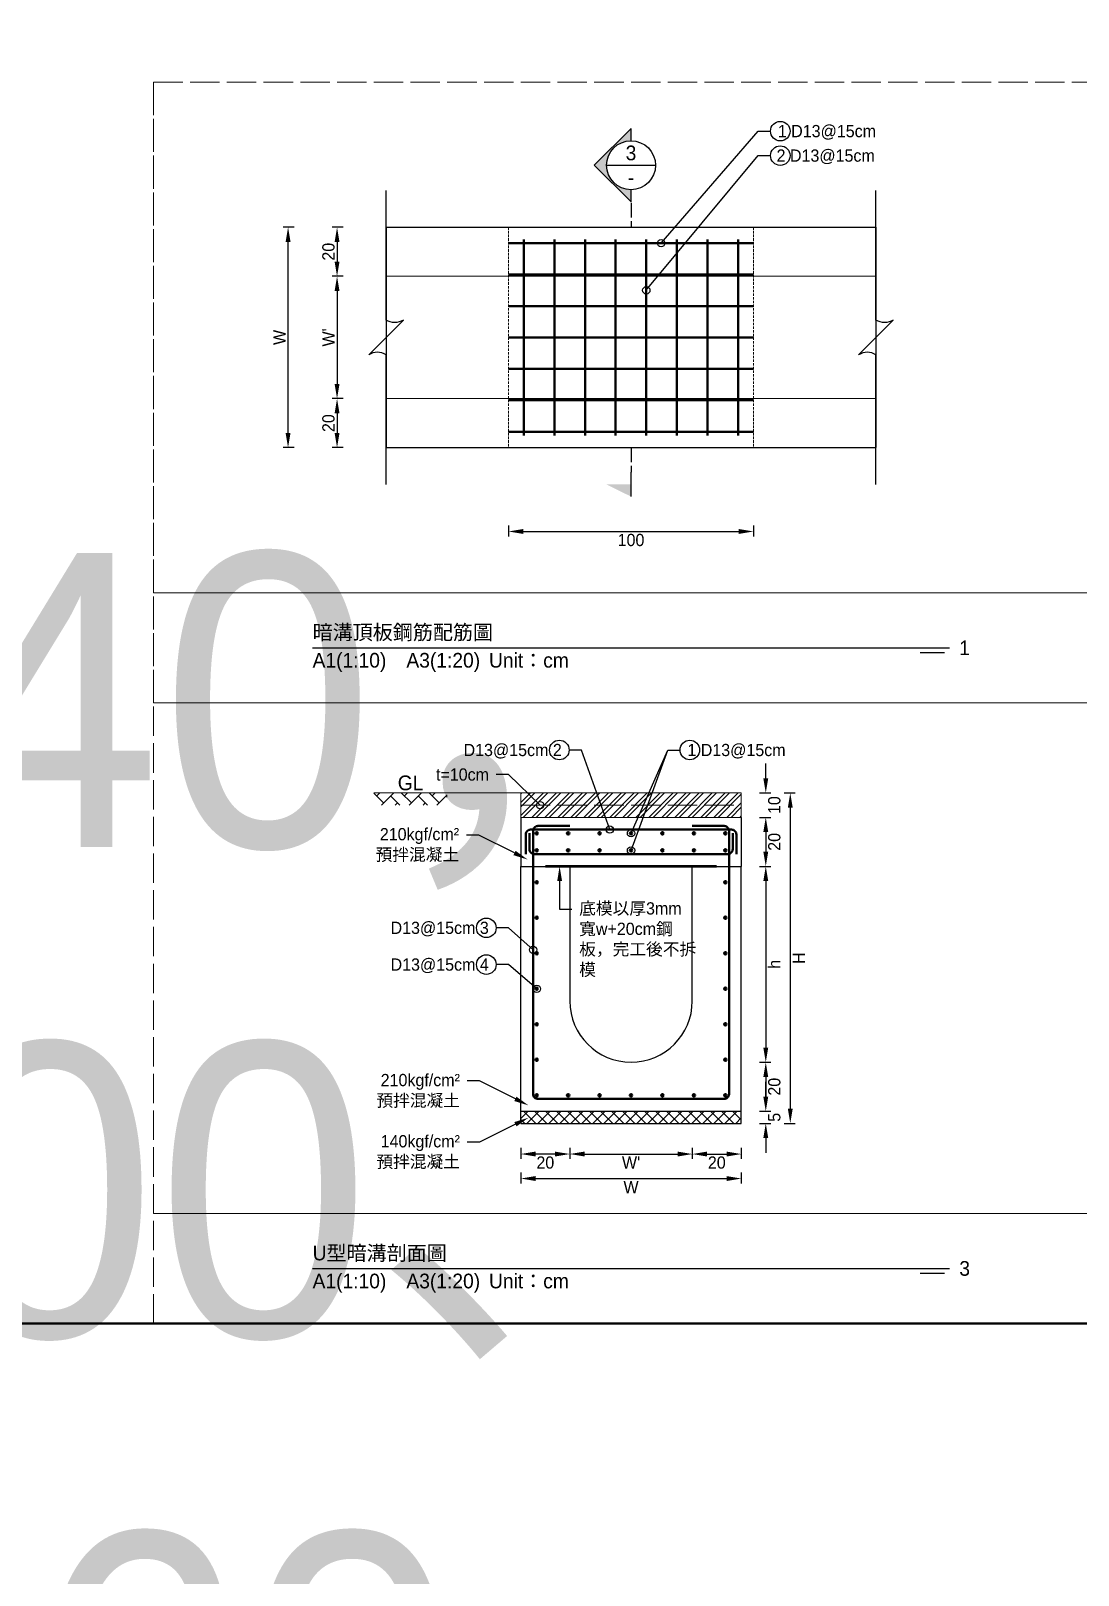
# Model space of a CAD drawing. Extents: x -3420 to 2030, y -3892 to 566.
# Drawn here: x -1710 to -1282, y -2631 to -2000 of the extents above; entities that cross this region are included whole.
import ezdxf
from ezdxf import colors
from ezdxf.entities.mleader import LeaderData, LeaderLine
from ezdxf.math import Vec2, Vec3

# ---------------------------------------------------------------- set-up
doc = ezdxf.new("R2010")
doc.units = 0
doc.header["$MEASUREMENT"] = 0
for name, pattern in [('ACAD_ISO02W100', [15, 12, -3]), ('DASHEDX2', [1.5, 1, -0.5]), ('HIDDEN', [0.375, 0.25, -0.125])]:
    doc.linetypes.add(name, pattern=pattern)
for name, color, linetype, lineweight in [('一、3.基本-變更', 1, 'Continuous', 50), ('二、1.繪圖-既有設施', 8, 'Continuous', 20), ('二、2.繪圖-施作項目', 181, 'Continuous', 30), ('二、4.繪圖-設計鋪面', 40, 'Continuous', 20), ('二、5.繪圖-鋼筋', 60, 'Continuous', 50), ('二、6.繪圖-其他施作項目', 35, 'Continuous', 30)]:
    doc.layers.add(name, color=color, linetype=linetype, lineweight=lineweight)
doc.layers.add('一、4.基本-隱藏', color=9, linetype='ACAD_ISO02W100', lineweight=20, plot=False)
doc.layers.add('三、3.文字-註解文字', color=2, linetype='Continuous')
doc.styles.add('次圖名(詳圖)', font='MS PGothic.ttf', dxfattribs={"height": 6})
doc.styles.add('註解文字(詳圖)', font='MS PGothic.ttf', dxfattribs={"height": 5})
doc.dimstyles.new('註解文字(詳圖)', dxfattribs={"dimtxt": 5, "dimasz": 6, "dimexe": 2, "dimexo": 5, "dimgap": 1, "dimtad": 2, "dimzin": 0, "dimdsep": 46, "dimtxsty": '註解文字(詳圖)', "dimcen": 0.1, "dimclrd": 144, "dimclre": 144, "dimclrt": 256, "dimadec": 0, "dimazin": 0, "dimtfac": 1, "dimtofl": 0, "dimtmove": 0, "dimatfit": 3, "dimfxlon": 1, "dimtolj": 1, "dimtzin": 0, "dimlwd": -1, "dimlwe": -1, "dimarcsym": 1})

# ---------------------------------------------------------------- blocks, each defined once
blk = doc.blocks.new('*D169')
at = {"layer": 'Defpoints', "color": 0, "transparency": 16777216}
for p in [(-1565.015, -2080.25), (-1585.015, -2100.25), (-1565.015, -2100.25)]:
    blk.add_point(p, dxfattribs=at)
at = {"layer": '三、3.文字-註解文字', "color": 144, "transparency": 16777216}
for p, q in [((-1582.515, -2080.25), (-1587.015, -2080.25)), ((-1585.015, -2086.25), (-1585.015, -2094.25)), ((-1582.515, -2100.25), (-1587.015, -2100.25))]:
    blk.add_line(p, q, dxfattribs=at)
for points in [[(-1586.015, -2086.25), (-1584.015, -2086.25), (-1585.015, -2080.25)], [(-1586.015, -2094.25), (-1584.015, -2094.25), (-1585.015, -2100.25)]]:
    blk.add_solid(points, dxfattribs=at)
at = {"layer": '三、3.文字-註解文字', "transparency": 16777216, "insert": (-1588.515, -2090.25), "char_height": 5, "attachment_point": 5, "rotation": 90, "style": '註解文字(詳圖)'}
blk.add_mtext('\\A1;20', dxfattribs=at)
blk = doc.blocks.new('*D170')
at = {"layer": 'Defpoints', "color": 0, "transparency": 16777216}
for p in [(-1565.015, -2100.25), (-1585.015, -2150.25), (-1565.015, -2150.25)]:
    blk.add_point(p, dxfattribs=at)
at = {"layer": '三、3.文字-註解文字', "color": 144, "transparency": 16777216}
for p, q in [((-1582.515, -2100.25), (-1587.015, -2100.25)), ((-1585.015, -2106.25), (-1585.015, -2144.25)), ((-1582.515, -2150.25), (-1587.015, -2150.25))]:
    blk.add_line(p, q, dxfattribs=at)
for points in [[(-1586.015, -2106.25), (-1584.015, -2106.25), (-1585.015, -2100.25)], [(-1586.015, -2144.25), (-1584.015, -2144.25), (-1585.015, -2150.25)]]:
    blk.add_solid(points, dxfattribs=at)
at = {"layer": '三、3.文字-註解文字', "transparency": 16777216, "insert": (-1588.515, -2125.25), "char_height": 5, "attachment_point": 5, "rotation": 90, "style": '註解文字(詳圖)'}
blk.add_mtext("\\A1;{\\fMS PGothic|b0|i0|c128|p34;W}'", dxfattribs=at)
blk = doc.blocks.new('*D171')
at = {"layer": 'Defpoints', "color": 0, "transparency": 16777216}
for p in [(-1565.015, -2150.25), (-1585.015, -2170.25), (-1565.015, -2170.25)]:
    blk.add_point(p, dxfattribs=at)
at = {"layer": '三、3.文字-註解文字', "color": 144, "transparency": 16777216}
for p, q in [((-1582.515, -2150.25), (-1587.015, -2150.25)), ((-1585.015, -2156.25), (-1585.015, -2164.25)), ((-1582.515, -2170.25), (-1587.015, -2170.25))]:
    blk.add_line(p, q, dxfattribs=at)
for points in [[(-1586.015, -2156.25), (-1584.015, -2156.25), (-1585.015, -2150.25)], [(-1586.015, -2164.25), (-1584.015, -2164.25), (-1585.015, -2170.25)]]:
    blk.add_solid(points, dxfattribs=at)
at = {"layer": '三、3.文字-註解文字', "transparency": 16777216, "insert": (-1588.515, -2160.25), "char_height": 5, "attachment_point": 5, "rotation": 90, "style": '註解文字(詳圖)'}
blk.add_mtext('\\A1;20', dxfattribs=at)
blk = doc.blocks.new('_Small')
at = {"color": 0, "linetype": 'ByBlock', "lineweight": -2}
blk.add_circle((0, 0), 0.25, dxfattribs=at)
blk = doc.blocks.new('*D178')
at = {"layer": 'Defpoints', "color": 0, "transparency": 16777216}
for p in [(-1515.015, -2170.25), (-1415.015, -2170.25), (-1415.015, -2204.5)]:
    blk.add_point(p, dxfattribs=at)
at = {"layer": '三、3.文字-註解文字', "color": 144, "transparency": 16777216}
for p, q in [((-1515.015, -2202), (-1515.015, -2206.5)), ((-1509.015, -2204.5), (-1421.015, -2204.5)), ((-1415.015, -2202), (-1415.015, -2206.5))]:
    blk.add_line(p, q, dxfattribs=at)
for points in [[(-1509.015, -2203.5), (-1509.015, -2205.5), (-1515.015, -2204.5)], [(-1421.015, -2203.5), (-1421.015, -2205.5), (-1415.015, -2204.5)]]:
    blk.add_solid(points, dxfattribs=at)
at = {"layer": '三、3.文字-註解文字', "transparency": 16777216, "insert": (-1465.015, -2208), "char_height": 5, "attachment_point": 5, "style": '註解文字(詳圖)'}
blk.add_mtext('\\A1;100', dxfattribs=at)
blk = doc.blocks.new('*D179')
at = {"layer": 'Defpoints', "color": 0, "transparency": 16777216}
for p in [(-1605.015, -2080.25), (-1565.015, -2080.25), (-1565.015, -2170.25)]:
    blk.add_point(p, dxfattribs=at)
at = {"layer": '三、3.文字-註解文字', "color": 144, "transparency": 16777216}
for p, q in [((-1602.515, -2080.25), (-1607.015, -2080.25)), ((-1605.015, -2164.25), (-1605.015, -2086.25)), ((-1602.515, -2170.25), (-1607.015, -2170.25))]:
    blk.add_line(p, q, dxfattribs=at)
for points in [[(-1606.015, -2086.25), (-1604.015, -2086.25), (-1605.015, -2080.25)], [(-1606.015, -2164.25), (-1604.015, -2164.25), (-1605.015, -2170.25)]]:
    blk.add_solid(points, dxfattribs=at)
at = {"layer": '三、3.文字-註解文字', "transparency": 16777216, "insert": (-1608.515, -2125.25), "char_height": 5, "attachment_point": 5, "rotation": 90, "style": '註解文字(詳圖)'}
blk.add_mtext('\\A1;W', dxfattribs=at)
blk = doc.blocks.new('*D180')
at = {"layer": 'Defpoints', "color": 0, "transparency": 16777216}
for p in [(-1420, -2311.25), (-1420, -2321.25), (-1410, -2321.25)]:
    blk.add_point(p, dxfattribs=at)
at = {"layer": '三、3.文字-註解文字', "color": 144, "transparency": 16777216}
for p, q in [((-1410, -2305.25), (-1410, -2299.25)), ((-1412.5, -2311.25), (-1408, -2311.25)), ((-1412.5, -2321.25), (-1408, -2321.25)), ((-1410, -2327.25), (-1410, -2333.25))]:
    blk.add_line(p, q, dxfattribs=at)
for points in [[(-1411, -2305.25), (-1409, -2305.25), (-1410, -2311.25)], [(-1411, -2327.25), (-1409, -2327.25), (-1410, -2321.25)]]:
    blk.add_solid(points, dxfattribs=at)
at = {"layer": '三、3.文字-註解文字', "transparency": 16777216, "insert": (-1406.5, -2316.25), "char_height": 5, "attachment_point": 5, "rotation": 90, "style": '註解文字(詳圖)'}
blk.add_mtext('\\A1;10', dxfattribs=at)
blk = doc.blocks.new('*D181')
at = {"layer": 'Defpoints', "color": 0, "transparency": 16777216}
for p in [(-1420, -2321.25), (-1420, -2341.25), (-1410, -2341.25)]:
    blk.add_point(p, dxfattribs=at)
at = {"layer": '三、3.文字-註解文字', "color": 144, "transparency": 16777216}
for p, q in [((-1412.5, -2321.25), (-1408, -2321.25)), ((-1410, -2327.25), (-1410, -2335.25)), ((-1412.5, -2341.25), (-1408, -2341.25))]:
    blk.add_line(p, q, dxfattribs=at)
for points in [[(-1411, -2327.25), (-1409, -2327.25), (-1410, -2321.25)], [(-1411, -2335.25), (-1409, -2335.25), (-1410, -2341.25)]]:
    blk.add_solid(points, dxfattribs=at)
at = {"layer": '三、3.文字-註解文字', "transparency": 16777216, "insert": (-1406.5, -2331.25), "char_height": 5, "attachment_point": 5, "rotation": 90, "style": '註解文字(詳圖)'}
blk.add_mtext('\\A1;20', dxfattribs=at)
blk = doc.blocks.new('*D182')
at = {"layer": 'Defpoints', "color": 0, "transparency": 16777216}
for p in [(-1420, -2341.25), (-1465, -2421.25), (-1410, -2421.25)]:
    blk.add_point(p, dxfattribs=at)
at = {"layer": '三、3.文字-註解文字', "color": 144, "transparency": 16777216}
for p, q in [((-1412.5, -2341.25), (-1408, -2341.25)), ((-1410, -2347.25), (-1410, -2415.25)), ((-1412.5, -2421.25), (-1408, -2421.25))]:
    blk.add_line(p, q, dxfattribs=at)
for points in [[(-1411, -2347.25), (-1409, -2347.25), (-1410, -2341.25)], [(-1411, -2415.25), (-1409, -2415.25), (-1410, -2421.25)]]:
    blk.add_solid(points, dxfattribs=at)
at = {"layer": '三、3.文字-註解文字', "transparency": 16777216, "insert": (-1406.5, -2381.25), "char_height": 5, "attachment_point": 5, "rotation": 90, "style": '註解文字(詳圖)'}
blk.add_mtext('\\A1;h', dxfattribs=at)
blk = doc.blocks.new('*D183')
at = {"layer": 'Defpoints', "color": 0, "transparency": 16777216}
for p in [(-1465, -2421.25), (-1420, -2441.25), (-1410, -2441.25)]:
    blk.add_point(p, dxfattribs=at)
at = {"layer": '三、3.文字-註解文字', "color": 144, "transparency": 16777216}
for p, q in [((-1412.5, -2421.25), (-1408, -2421.25)), ((-1410, -2427.25), (-1410, -2435.25)), ((-1412.5, -2441.25), (-1408, -2441.25))]:
    blk.add_line(p, q, dxfattribs=at)
for points in [[(-1411, -2427.25), (-1409, -2427.25), (-1410, -2421.25)], [(-1411, -2435.25), (-1409, -2435.25), (-1410, -2441.25)]]:
    blk.add_solid(points, dxfattribs=at)
at = {"layer": '三、3.文字-註解文字', "transparency": 16777216, "insert": (-1406.5, -2431.25), "char_height": 5, "attachment_point": 5, "rotation": 90, "style": '註解文字(詳圖)'}
blk.add_mtext('\\A1;20', dxfattribs=at)
blk = doc.blocks.new('*D184')
at = {"layer": 'Defpoints', "color": 0, "transparency": 16777216}
for p in [(-1420, -2441.25), (-1420, -2446.25), (-1410, -2446.25)]:
    blk.add_point(p, dxfattribs=at)
at = {"layer": '三、3.文字-註解文字', "color": 144, "transparency": 16777216}
for p, q in [((-1410, -2435.25), (-1410, -2429.25)), ((-1412.5, -2441.25), (-1408, -2441.25)), ((-1412.5, -2446.25), (-1408, -2446.25)), ((-1410, -2452.25), (-1410, -2458.25))]:
    blk.add_line(p, q, dxfattribs=at)
for points in [[(-1411, -2435.25), (-1409, -2435.25), (-1410, -2441.25)], [(-1411, -2452.25), (-1409, -2452.25), (-1410, -2446.25)]]:
    blk.add_solid(points, dxfattribs=at)
at = {"layer": '三、3.文字-註解文字', "transparency": 16777216, "insert": (-1406.5, -2443.75), "char_height": 5, "attachment_point": 5, "rotation": 90, "style": '註解文字(詳圖)'}
blk.add_mtext('\\A1;5', dxfattribs=at)
blk = doc.blocks.new('*D185')
at = {"layer": 'Defpoints', "color": 0, "transparency": 16777216}
for p in [(-1420, -2311.25), (-1420, -2446.25), (-1400, -2446.25)]:
    blk.add_point(p, dxfattribs=at)
at = {"layer": '三、3.文字-註解文字', "color": 144, "transparency": 16777216}
for p, q in [((-1402.5, -2311.25), (-1398, -2311.25)), ((-1400, -2317.25), (-1400, -2440.25)), ((-1402.5, -2446.25), (-1398, -2446.25))]:
    blk.add_line(p, q, dxfattribs=at)
for points in [[(-1401, -2317.25), (-1399, -2317.25), (-1400, -2311.25)], [(-1401, -2440.25), (-1399, -2440.25), (-1400, -2446.25)]]:
    blk.add_solid(points, dxfattribs=at)
at = {"layer": '三、3.文字-註解文字', "transparency": 16777216, "insert": (-1396.5, -2378.75), "char_height": 5, "attachment_point": 5, "rotation": 90, "style": '註解文字(詳圖)'}
blk.add_mtext('\\A1;H', dxfattribs=at)
blk = doc.blocks.new('*D186')
at = {"layer": 'Defpoints', "color": 0, "transparency": 16777216}
for p in [(-1510, -2341.25), (-1490, -2341.25), (-1510, -2458.75)]:
    blk.add_point(p, dxfattribs=at)
at = {"layer": '三、3.文字-註解文字', "color": 144, "transparency": 16777216}
for p, q in [((-1510, -2456.25), (-1510, -2460.75)), ((-1496, -2458.75), (-1504, -2458.75)), ((-1490, -2456.25), (-1490, -2460.75))]:
    blk.add_line(p, q, dxfattribs=at)
for points in [[(-1504, -2457.75), (-1504, -2459.75), (-1510, -2458.75)], [(-1496, -2457.75), (-1496, -2459.75), (-1490, -2458.75)]]:
    blk.add_solid(points, dxfattribs=at)
at = {"layer": '三、3.文字-註解文字', "transparency": 16777216, "insert": (-1500, -2462.25), "char_height": 5, "attachment_point": 5, "style": '註解文字(詳圖)'}
blk.add_mtext('\\A1;20', dxfattribs=at)
blk = doc.blocks.new('*D187')
at = {"layer": 'Defpoints', "color": 0, "transparency": 16777216}
for p in [(-1490, -2341.25), (-1440, -2341.25), (-1440, -2458.75)]:
    blk.add_point(p, dxfattribs=at)
at = {"layer": '三、3.文字-註解文字', "color": 144, "transparency": 16777216}
for p, q in [((-1490, -2456.25), (-1490, -2460.75)), ((-1484, -2458.75), (-1446, -2458.75)), ((-1440, -2456.25), (-1440, -2460.75))]:
    blk.add_line(p, q, dxfattribs=at)
for points in [[(-1484, -2457.75), (-1484, -2459.75), (-1490, -2458.75)], [(-1446, -2457.75), (-1446, -2459.75), (-1440, -2458.75)]]:
    blk.add_solid(points, dxfattribs=at)
at = {"layer": '三、3.文字-註解文字', "transparency": 16777216, "insert": (-1465, -2462.25), "char_height": 5, "attachment_point": 5, "style": '註解文字(詳圖)'}
blk.add_mtext("\\A1;W'", dxfattribs=at)
blk = doc.blocks.new('*D188')
at = {"layer": 'Defpoints', "color": 0, "transparency": 16777216}
for p in [(-1440, -2341.25), (-1420, -2341.25), (-1420, -2458.75)]:
    blk.add_point(p, dxfattribs=at)
at = {"layer": '三、3.文字-註解文字', "color": 144, "transparency": 16777216}
for p, q in [((-1440, -2456.25), (-1440, -2460.75)), ((-1434, -2458.75), (-1426, -2458.75)), ((-1420, -2456.25), (-1420, -2460.75))]:
    blk.add_line(p, q, dxfattribs=at)
for points in [[(-1434, -2457.75), (-1434, -2459.75), (-1440, -2458.75)], [(-1426, -2457.75), (-1426, -2459.75), (-1420, -2458.75)]]:
    blk.add_solid(points, dxfattribs=at)
at = {"layer": '三、3.文字-註解文字', "transparency": 16777216, "insert": (-1430, -2462.25), "char_height": 5, "attachment_point": 5, "style": '註解文字(詳圖)'}
blk.add_mtext('\\A1;20', dxfattribs=at)
blk = doc.blocks.new('*D189')
at = {"layer": 'Defpoints', "color": 0, "transparency": 16777216}
for p in [(-1510, -2446.25), (-1420, -2446.25), (-1420, -2468.75)]:
    blk.add_point(p, dxfattribs=at)
at = {"layer": '三、3.文字-註解文字', "color": 144, "transparency": 16777216}
for p, q in [((-1510, -2466.25), (-1510, -2470.75)), ((-1504, -2468.75), (-1426, -2468.75)), ((-1420, -2466.25), (-1420, -2470.75))]:
    blk.add_line(p, q, dxfattribs=at)
for points in [[(-1504, -2467.75), (-1504, -2469.75), (-1510, -2468.75)], [(-1426, -2467.75), (-1426, -2469.75), (-1420, -2468.75)]]:
    blk.add_solid(points, dxfattribs=at)
at = {"layer": '三、3.文字-註解文字', "transparency": 16777216, "insert": (-1465, -2472.25), "char_height": 5, "attachment_point": 5, "style": '註解文字(詳圖)'}
blk.add_mtext('\\A1;W', dxfattribs=at)

msp = doc.modelspace()

# ---------------------------------------------------------------- hatches: boundary and pattern name
at = {"layer": '三、3.文字-註解文字'}
h = msp.add_hatch(color=256, dxfattribs=at)
h.dxf.hatch_style = 1
h.paths.add_polyline_path([(-1465.015, -2039.943), (-1480.015, -2054.943), (-1465.015, -2069.943), (-1465.015, -2064.943, -0.4142136), (-1475.015, -2054.943, -0.4142136), (-1465.015, -2044.943)])
h = msp.add_hatch(color=256, dxfattribs=at)
h.dxf.hatch_style = 1
h.paths.add_polyline_path([(-1475.015, -2185.25), (-1465.015, -2190.25), (-1465.015, -2185.25)])
at = {"layer": '二、2.繪圖-施作項目'}
h = msp.add_hatch(dxfattribs=at)
h.set_pattern_fill('ANSI37', color=256)
h.set_pattern_definition([(45, (-371.9625, -2087.4498), (-2.245064, 2.245064), []), (135, (-371.9625, -2087.4498), (-2.245064, -2.245064), [])])
h.paths.add_polyline_path([(-1510, -2441.25), (-1510, -2446.25), (-1420, -2446.25), (-1420, -2441.25)])
at = {"layer": '二、4.繪圖-設計鋪面'}
h = msp.add_hatch(dxfattribs=at)
h.set_pattern_fill('AR-HBONE', color=256)
h.set_pattern_definition([(45, (-890, -2041), (0, 5.656854), [12, -4]), (135, (-887.1716, -2038.1716), (4e-16, 5.656854), [12, -4])])
h.paths.add_polyline_path([(-1540, -2311.25), (-1570, -2311.25), (-1570, -2316.25), (-1540, -2316.25)])
h = msp.add_hatch(dxfattribs=at)
h.set_pattern_fill('ANSI32', color=256, scale=10)
h.set_pattern_definition([(45, (-3639.2814, -2068.5645), (-2.6516504, 2.6516504), []), (45, (-3637.5136, -2068.5645), (-2.6516504, 2.6516504), [])])
h.paths.add_polyline_path([(-1420, -2311.25), (-1510, -2311.25), (-1510, -2316.25), (-1420, -2316.25)])
h.paths.add_polyline_path([(-1420, -2316.25), (-1510, -2316.25), (-1510, -2321.25), (-1420, -2321.25)])
at = {"layer": '二、5.繪圖-鋼筋'}
h = msp.add_hatch(color=256, dxfattribs=at)
h.dxf.hatch_style = 1
h.paths.add_polyline_path([(-1503, -2327.75, 1), (-1504, -2327.75, 1)])
h = msp.add_hatch(color=256, dxfattribs=at)
h.dxf.hatch_style = 1
h.paths.add_polyline_path([(-1490.17, -2327.75, 1), (-1491.17, -2327.75, 1)])
h = msp.add_hatch(color=256, dxfattribs=at)
h.dxf.hatch_style = 1
h.paths.add_polyline_path([(-1477.34, -2327.75, 1), (-1478.34, -2327.75, 1)])
h = msp.add_hatch(color=256, dxfattribs=at)
h.dxf.hatch_style = 1
h.paths.add_polyline_path([(-1464.5, -2327.75, 1), (-1465.5, -2327.75, 1)])
h = msp.add_hatch(color=256, dxfattribs=at)
h.dxf.hatch_style = 1
h.paths.add_polyline_path([(-1451.68, -2327.75, 1), (-1452.68, -2327.75, 1)])
h = msp.add_hatch(color=256, dxfattribs=at)
h.dxf.hatch_style = 1
h.paths.add_polyline_path([(-1438.85, -2327.75, 1), (-1439.85, -2327.75, 1)])
h = msp.add_hatch(color=256, dxfattribs=at)
h.dxf.hatch_style = 1
h.paths.add_polyline_path([(-1426, -2327.75, 1), (-1427, -2327.75, 1)])
h = msp.add_hatch(color=256, dxfattribs=at)
h.dxf.hatch_style = 1
h.paths.add_polyline_path([(-1503, -2334.75, 1), (-1504, -2334.75, 1)])
h = msp.add_hatch(color=256, dxfattribs=at)
h.dxf.hatch_style = 1
h.paths.add_polyline_path([(-1490.17, -2334.75, 1), (-1491.17, -2334.75, 1)])
h = msp.add_hatch(color=256, dxfattribs=at)
h.dxf.hatch_style = 1
h.paths.add_polyline_path([(-1477.34, -2334.75, 1), (-1478.34, -2334.75, 1)])
h = msp.add_hatch(color=256, dxfattribs=at)
h.dxf.hatch_style = 1
h.paths.add_polyline_path([(-1464.5, -2334.75, 1), (-1465.5, -2334.75, 1)])
h = msp.add_hatch(color=256, dxfattribs=at)
h.dxf.hatch_style = 1
h.paths.add_polyline_path([(-1451.68, -2334.75, 1), (-1452.68, -2334.75, 1)])
h = msp.add_hatch(color=256, dxfattribs=at)
h.dxf.hatch_style = 1
h.paths.add_polyline_path([(-1438.85, -2334.75, 1), (-1439.85, -2334.75, 1)])
h = msp.add_hatch(color=256, dxfattribs=at)
h.dxf.hatch_style = 1
h.paths.add_polyline_path([(-1426, -2334.75, 1), (-1427, -2334.75, 1)])
h = msp.add_hatch(color=256, dxfattribs=at)
h.dxf.hatch_style = 1
h.paths.add_polyline_path([(-1503, -2347.75, 1), (-1504, -2347.75, 1)])
h = msp.add_hatch(color=256, dxfattribs=at)
h.dxf.hatch_style = 1
h.paths.add_polyline_path([(-1426, -2347.75, 1), (-1427, -2347.75, 1)])
h = msp.add_hatch(color=256, dxfattribs=at)
h.dxf.hatch_style = 1
h.paths.add_polyline_path([(-1503, -2362.25, 1), (-1504, -2362.25, 1)])
h = msp.add_hatch(color=256, dxfattribs=at)
h.dxf.hatch_style = 1
h.paths.add_polyline_path([(-1426, -2362.25, 1), (-1427, -2362.25, 1)])
h = msp.add_hatch(color=256, dxfattribs=at)
h.dxf.hatch_style = 1
h.paths.add_polyline_path([(-1503, -2376.75, 1), (-1504, -2376.75, 1)])
h = msp.add_hatch(color=256, dxfattribs=at)
h.dxf.hatch_style = 1
h.paths.add_polyline_path([(-1426, -2376.75, 1), (-1427, -2376.75, 1)])
h = msp.add_hatch(color=256, dxfattribs=at)
h.dxf.hatch_style = 1
h.paths.add_polyline_path([(-1503, -2391.25, 1), (-1504, -2391.25, 1)])
h = msp.add_hatch(color=256, dxfattribs=at)
h.dxf.hatch_style = 1
h.paths.add_polyline_path([(-1426, -2391.25, 1), (-1427, -2391.25, 1)])
h = msp.add_hatch(color=256, dxfattribs=at)
h.dxf.hatch_style = 1
h.paths.add_polyline_path([(-1503, -2405.75, 1), (-1504, -2405.75, 1)])
h = msp.add_hatch(color=256, dxfattribs=at)
h.dxf.hatch_style = 1
h.paths.add_polyline_path([(-1426, -2405.75, 1), (-1427, -2405.75, 1)])
h = msp.add_hatch(color=256, dxfattribs=at)
h.dxf.hatch_style = 1
h.paths.add_polyline_path([(-1503, -2420.25, 1), (-1504, -2420.25, 1)])
h = msp.add_hatch(color=256, dxfattribs=at)
h.dxf.hatch_style = 1
h.paths.add_polyline_path([(-1426, -2420.25, 1), (-1427, -2420.25, 1)])
h = msp.add_hatch(color=256, dxfattribs=at)
h.dxf.hatch_style = 1
h.paths.add_polyline_path([(-1503, -2434.75, 1), (-1504, -2434.75, 1)])
h = msp.add_hatch(color=256, dxfattribs=at)
h.dxf.hatch_style = 1
h.paths.add_polyline_path([(-1490.17, -2434.75, 1), (-1491.17, -2434.75, 1)])
h = msp.add_hatch(color=256, dxfattribs=at)
h.dxf.hatch_style = 1
h.paths.add_polyline_path([(-1477.34, -2434.75, 1), (-1478.34, -2434.75, 1)])
h = msp.add_hatch(color=256, dxfattribs=at)
h.dxf.hatch_style = 1
h.paths.add_polyline_path([(-1464.5, -2434.75, 1), (-1465.5, -2434.75, 1)])
h = msp.add_hatch(color=256, dxfattribs=at)
h.dxf.hatch_style = 1
h.paths.add_polyline_path([(-1451.68, -2434.75, 1), (-1452.68, -2434.75, 1)])
h = msp.add_hatch(color=256, dxfattribs=at)
h.dxf.hatch_style = 1
h.paths.add_polyline_path([(-1438.85, -2434.75, 1), (-1439.85, -2434.75, 1)])
h = msp.add_hatch(color=256, dxfattribs=at)
h.dxf.hatch_style = 1
h.paths.add_polyline_path([(-1426, -2434.75, 1), (-1427, -2434.75, 1)])

# ---------------------------------------------------------------- linework, layer by layer
at = {"layer": '一、3.基本-變更'}
msp.add_lwpolyline([(-3420, -1414), (0, -1414), (0, -2528), (-3420, -2528)], close=True, dxfattribs=at)
at = {"layer": '一、4.基本-隱藏'}
for points in [[(-1660, -2021), (-880, -2021), (-880, -2528), (-1660, -2528)], [(-1660, -2021), (-1270, -2021), (-1270, -2229.5), (-1660, -2229.5)], [(-1660, -2229.5), (-1270, -2229.5), (-1270, -2274.5), (-1660, -2274.5)], [(-1660, -2274.5), (-1270, -2274.5), (-1270, -2483), (-1660, -2483)], [(-1660, -2483), (-1270, -2483), (-1270, -2528), (-1660, -2528)]]:
    msp.add_lwpolyline(points, close=True, dxfattribs=at)
msp.add_lwpolyline([(-1660, -2528), (-880, -2528)], dxfattribs=at)
at = {"layer": '三、3.文字-註解文字'}
for points in [[(-1465.015, -2044.943), (-1465.015, -2039.943), (-1480.015, -2054.943), (-1465.015, -2069.943), (-1465.015, -2064.943)], [(-1475.015, -2054.943), (-1455.015, -2054.943)], [(-1465.015, -2190.25), (-1465.015, -2180.25)], [(-1595, -2252), (-1335, -2252)], [(-1337, -2254), (-1347, -2254)], [(-1595, -2505.5), (-1335, -2505.5)], [(-1337, -2507.5), (-1347, -2507.5)]]:
    msp.add_lwpolyline(points, dxfattribs=at)
for points in [[(-1565.015, -2185.25), (-1565.015, -2132.321, 0.2828427), (-1572.086, -2132.321), (-1557.944, -2118.179, -0.2828427), (-1565.015, -2118.179), (-1565.015, -2065.25)], [(-1365.015, -2185.25), (-1365.015, -2132.321, 0.2828427), (-1372.086, -2132.321), (-1357.944, -2118.179, -0.2828427), (-1365.015, -2118.179), (-1365.015, -2065.25)]]:
    msp.add_lwpolyline(points, format="xyb", dxfattribs=at)
at = {"layer": '三、3.文字-註解文字', "linetype": 'ACAD_ISO02W100', "ltscale": 0.5}
for points in [[(-1465.015, -2070.25), (-1465.015, -2080.25)], [(-1465.015, -2170.25), (-1465.015, -2180.25)]]:
    msp.add_lwpolyline(points, dxfattribs=at)
at = {"layer": '三、3.文字-註解文字'}
for centre, radius in [((-1404.085, -2041), 4), ((-1465.015, -2054.943), 10), ((-1404.085, -2051), 4), ((-1494.282, -2293.75), 4), ((-1441, -2293.75), 4), ((-1524.082, -2366.375), 4), ((-1524.082, -2381.375), 4)]:
    msp.add_circle(centre, radius, dxfattribs=at)
at = {"layer": '二、1.繪圖-既有設施', "linetype": 'DASHEDX2'}
for points in [[(-1515.015, -2080.25), (-1515.015, -2170.25)], [(-1415.015, -2080.25), (-1415.015, -2170.25)]]:
    msp.add_lwpolyline(points, dxfattribs=at)
at = {"layer": '二、1.繪圖-既有設施', "linetype": 'HIDDEN'}
for points in [[(-1565.015, -2100.25), (-1365.015, -2100.25)], [(-1565.015, -2150.25), (-1365.015, -2150.25)]]:
    msp.add_lwpolyline(points, dxfattribs=at)
at = {"layer": '二、2.繪圖-施作項目'}
for points in [[(-1565.015, -2080.25), (-1365.015, -2080.25)], [(-1565.015, -2080.25), (-1565.015, -2170.25)], [(-1365.015, -2080.25), (-1365.015, -2170.25)], [(-1565.015, -2170.25), (-1365.015, -2170.25)], [(-1510, -2321.25), (-1510, -2341.25)], [(-1420, -2321.25), (-1420, -2341.25)], [(-1510, -2341.25), (-1420, -2341.25)], [(-1510, -2341.25), (-1420, -2341.25)], [(-1510, -2446.25), (-1510, -2341.25)], [(-1420, -2446.25), (-1420, -2341.25)], [(-1510, -2441.25), (-1420, -2441.25)], [(-1510, -2446.25), (-1420, -2446.25)]]:
    msp.add_lwpolyline(points, dxfattribs=at)
msp.add_lwpolyline([(-1490, -2341.25), (-1490, -2396.25, 1), (-1440, -2396.25), (-1440, -2341.25)], format="xyb", dxfattribs=at)
at = {"layer": '二、4.繪圖-設計鋪面'}
for points in [[(-1510, -2311.25), (-1570, -2311.25)], [(-1510, -2311.25), (-1420, -2311.25)], [(-1510, -2311.25), (-1510, -2321.25)], [(-1420, -2311.25), (-1420, -2321.25)], [(-1510, -2321.25), (-1420, -2321.25)]]:
    msp.add_lwpolyline(points, dxfattribs=at)
at = {"layer": '二、4.繪圖-設計鋪面', "linetype": 'ACAD_ISO02W100'}
msp.add_lwpolyline([(-1510, -2316.25), (-1420, -2316.25)], dxfattribs=at)
at = {"layer": '二、5.繪圖-鋼筋'}
for points in [[(-1515.015, -2086.75), (-1415.015, -2086.75)], [(-1508.78, -2085.25), (-1508.78, -2165.25)], [(-1496.28, -2085.25), (-1496.28, -2165.25)], [(-1483.78, -2085.25), (-1483.78, -2165.25)], [(-1471.28, -2085.25), (-1471.28, -2165.25)], [(-1458.78, -2085.25), (-1458.78, -2165.25)], [(-1446.28, -2085.25), (-1446.28, -2165.25)], [(-1433.78, -2085.25), (-1433.78, -2165.25)], [(-1421.28, -2085.25), (-1421.28, -2165.25)], [(-1515.015, -2099.6), (-1415.015, -2099.6)], [(-1515.015, -2112.43), (-1415.015, -2112.43)], [(-1515.015, -2125.26), (-1415.015, -2125.26)], [(-1515.015, -2138.09), (-1415.015, -2138.09)], [(-1515.015, -2150.92), (-1415.015, -2150.92)], [(-1515.015, -2163.75), (-1415.015, -2163.75)]]:
    msp.add_lwpolyline(points, dxfattribs=at)
for points in [[(-1508, -2336.25), (-1508, -2328.25, -0.4142136), (-1506, -2326.25), (-1424, -2326.25, -0.4142136), (-1422, -2328.25), (-1422, -2336.25)], [(-1505, -2341.25), (-1505, -2326.75, -0.4142136), (-1503, -2324.75), (-1490, -2324.75)], [(-1440, -2324.75), (-1427, -2324.75, -0.4142136), (-1425, -2326.75), (-1425, -2341.25)], [(-1506.5, -2327.75), (-1506.5, -2334.25, 0.4142136), (-1504.5, -2336.25), (-1425.5, -2336.25, 0.4142136), (-1423.5, -2334.25), (-1423.5, -2327.75)], [(-1425, -2341.25), (-1425, -2434.25, -0.4142136), (-1427, -2436.25), (-1503, -2436.25, -0.4142136), (-1505, -2434.25), (-1505, -2341.25)]]:
    msp.add_lwpolyline(points, format="xyb", dxfattribs=at)
for centre in [(-1503.5, -2327.75), (-1490.67, -2327.75), (-1477.84, -2327.75), (-1465, -2327.75), (-1452.18, -2327.75), (-1439.35, -2327.75), (-1426.5, -2327.75), (-1503.5, -2334.75), (-1490.67, -2334.75), (-1477.84, -2334.75), (-1465, -2334.75), (-1452.18, -2334.75), (-1439.35, -2334.75), (-1426.5, -2334.75), (-1503.5, -2347.75), (-1426.5, -2347.75), (-1503.5, -2362.25), (-1426.5, -2362.25), (-1503.5, -2376.75), (-1426.5, -2376.75), (-1503.5, -2391.25), (-1426.5, -2391.25), (-1503.5, -2405.75), (-1426.5, -2405.75), (-1503.5, -2420.25), (-1426.5, -2420.25), (-1503.5, -2434.75), (-1490.67, -2434.75), (-1477.84, -2434.75), (-1465, -2434.75), (-1452.18, -2434.75), (-1439.35, -2434.75), (-1426.5, -2434.75)]:
    msp.add_circle(centre, 0.5, dxfattribs=at)
at = {"layer": '二、6.繪圖-其他施作項目', "const_width": 1}
msp.add_lwpolyline([(-1500, -2341.25), (-1430, -2341.25)], dxfattribs=at)

# ---------------------------------------------------------------- texts
at = {"layer": '一、4.基本-隱藏', "insert": (-1710, -2678), "char_height": 120, "attachment_point": 5, "style": '次圖名(詳圖)'}
msp.add_mtext_dynamic_manual_height_columns("{\\fMS PGothic|b0|i0|c128|p34;W'=}4{\\fMS PGothic|b0|i0|c128|p34;0，h=100、80、60、40，t=5、10}", width=698.49542, gutter_width=30, heights=[0], dxfattribs=at)
at = {"layer": '三、3.文字-註解文字', "char_height": 6}
for s, width, gutter_width, insert, attachment_point, style in [('3', 6.60394, 25, (-1465.015, -2049.943), 5, '註解文字(詳圖)'), ('-', 6.60394, 25, (-1465.015, -2059.943), 5, '註解文字(詳圖)'), ('暗{\\fMS PGothic|b0|i0|c128|p34;溝頂板鋼筋配筋圖}', 80.77209, 15, (-1595, -2246), 4, '次圖名(詳圖)'), ('1', 3, 15, (-1331, -2252), 4, '次圖名(詳圖)'), ('A1(1:10)\u3000A3(1:20){\\fMS PGothic|b0|i0|c128|p34;^IUnit：cm}', 136.03259, 15, (-1595, -2258), 4, '次圖名(詳圖)'), ('U型{\\fMS PGothic|b0|i0|c128|p34;暗溝剖面圖}', 134.12151, 15, (-1595, -2499.5), 4, '次圖名(詳圖)'), ('3', 3, 15, (-1331, -2505.5), 4, '次圖名(詳圖)'), ('A1(1:10)\u3000A3(1:20){\\fMS PGothic|b0|i0|c128|p34;^IUnit：cm}', 136.03259, 15, (-1595, -2511.5), 4, '次圖名(詳圖)')]:
    msp.add_mtext_dynamic_manual_height_columns(s, width=width, gutter_width=gutter_width, heights=[0], dxfattribs=dict(at, insert=insert, attachment_point=attachment_point, style=style))
at = {"layer": '二、4.繪圖-設計鋪面', "insert": (-1555, -2310.25), "char_height": 6, "attachment_point": 8, "style": '註解文字(詳圖)'}
msp.add_mtext_dynamic_manual_height_columns('{\\fMS PGothic|b0|i0|c128|p34;GL}', width=10.17412, gutter_width=30, heights=[0], dxfattribs=at)

# ---------------------------------------------------------------- dimensions: what is measured, and where the dimension line sits
at = {"layer": '三、3.文字-註解文字'}
for base, p1, p2, text, picture, middle in [((-1605.015, -2080.25), (-1565.015, -2170.25), (-1565.015, -2080.25), 'W', '*D179', (-1608.515, -2125.25)), ((-1585.015, -2100.25), (-1565.015, -2080.25), (-1565.015, -2100.25), '20', '*D169', (-1588.515, -2090.25)), ((-1585.015, -2150.25), (-1565.015, -2100.25), (-1565.015, -2150.25), "{\\fMS PGothic|b0|i0|c128|p34;W}'", '*D170', (-1588.515, -2125.25)), ((-1585.015, -2170.25), (-1565.015, -2150.25), (-1565.015, -2170.25), '20', '*D171', (-1588.515, -2160.25)), ((-1410, -2321.25), (-1420, -2311.25), (-1420, -2321.25), '10', '*D180', (-1406.5, -2316.25)), ((-1400, -2446.25), (-1420, -2311.25), (-1420, -2446.25), 'H', '*D185', (-1396.5, -2378.75)), ((-1410, -2341.25), (-1420, -2321.25), (-1420, -2341.25), '20', '*D181', (-1406.5, -2331.25)), ((-1410, -2421.25), (-1420, -2341.25), (-1465, -2421.25), 'h', '*D182', (-1406.5, -2381.25)), ((-1410, -2441.25), (-1465, -2421.25), (-1420, -2441.25), '20', '*D183', (-1406.5, -2431.25)), ((-1410, -2446.25), (-1420, -2441.25), (-1420, -2446.25), '5', '*D184', (-1406.5, -2443.75))]:
    dim = msp.add_linear_dim(base=base, p1=p1, p2=p2, angle=90, text=text, dimstyle='註解文字(詳圖)', dxfattribs=at)
    dim.commit()
    dim.dimension.update_dxf_attribs({"geometry": picture, "text_midpoint": middle})
for base, p1, p2, text, picture, middle in [((-1415.015, -2204.5), (-1515.015, -2170.25), (-1415.015, -2170.25), '100', '*D178', (-1465.015, -2208)), ((-1510, -2458.75), (-1490, -2341.25), (-1510, -2341.25), '20', '*D186', (-1500, -2462.25)), ((-1440, -2458.75), (-1490, -2341.25), (-1440, -2341.25), "W'", '*D187', (-1465, -2462.25)), ((-1420, -2458.75), (-1440, -2341.25), (-1420, -2341.25), '20', '*D188', (-1430, -2462.25)), ((-1420, -2468.75), (-1510, -2446.25), (-1420, -2446.25), 'W', '*D189', (-1465, -2472.25))]:
    dim = msp.add_linear_dim(base=base, p1=p1, p2=p2, text=text, dimstyle='註解文字(詳圖)', dxfattribs=at)
    dim.commit()
    dim.dimension.update_dxf_attribs({"geometry": picture, "text_midpoint": middle})

# ---------------------------------------------------------------- leaders
ml = msp.add_multileader_mtext('Standard', dxfattribs=at)
ml.set_content('{\\fMS PGothic|b0|i0|c128|p34;1 }D13@15cm', color=256, style='註解文字(詳圖)')
ml.set_leader_properties(color=144, linetype='ByLayer', lineweight=-1)
ml.set_arrow_properties(name='SMALL')
ml.build(insert=Vec2(0, 0))
ml.multileader.update_dxf_attribs({"dogleg_length": 5, "arrow_head_size": 6})
ctx = ml.context
ctx.base_point, ctx.char_height, ctx.arrow_head_size, ctx.landing_gap_size, ctx.plane_origin = Vec3(-1408.085, -2041), 5, 6, 3, Vec3(-1450.71, -2088.835)
notes = []
notes.append((ctx, [(0, (1, 1, 0), (-1413.085, -2041), (1, 0), 5, [(0, [(-1452.743, -2086.75)], 0, [])])]))
ctx.mtext.insert, ctx.mtext.flow_direction = Vec3(-1405.085, -2038.486), 5
ml = msp.add_multileader_mtext('Standard', dxfattribs=at)
ml.set_content('{\\fMS PGothic|b0|i0|c128|p34;2 }D13@15cm', color=256, style='註解文字(詳圖)')
ml.set_leader_properties(color=144, linetype='ByLayer', lineweight=-1)
ml.set_arrow_properties(name='SMALL')
ml.build(insert=Vec2(0, 0))
ml.multileader.update_dxf_attribs({"dogleg_length": 5, "arrow_head_size": 6})
ctx = ml.context
ctx.base_point, ctx.char_height, ctx.arrow_head_size, ctx.landing_gap_size, ctx.plane_origin = Vec3(-1408.085, -2051), 5, 6, 2.5, Vec3(-1450.71, -2098.835)
notes.append((ctx, [(0, (1, 1, 0), (-1413.085, -2051), (1, 0), 5, [(0, [(-1458.78, -2106.015)], 0, [])])]))
ctx.mtext.insert, ctx.mtext.flow_direction = Vec3(-1405.585, -2048.486), 5
ml = msp.add_multileader_mtext('Standard', dxfattribs=at)
ml.set_content('{\\fMS PGothic|b0|i0|c128|p34;D13@15cm }2', color=256, style='註解文字(詳圖)')
ml.set_leader_properties(color=144, linetype='ByLayer', lineweight=-1)
ml.set_arrow_properties(name='SMALL')
ml.build(insert=Vec2(0, 0))
ml.multileader.update_dxf_attribs({"dogleg_length": 5, "arrow_head_size": 6})
ctx = ml.context
ctx.base_point, ctx.char_height, ctx.arrow_head_size, ctx.landing_gap_size, ctx.plane_origin = Vec3(-1534.378, -2293.75), 5, 6, 3, Vec3(-1584.213, -2341.585)
ctx.text_align_type = 2
notes.append((ctx, [(1, (1, 1, 0), (-1485.282, -2293.75), (-1, 0), 5, [(0, [(-1473.7, -2326.25)], 0, [])])]))
ctx.mtext.insert, ctx.mtext.alignment, ctx.mtext.flow_direction = Vec3(-1493.282, -2291.236), 3, 5
ml = msp.add_multileader_mtext('Standard', dxfattribs=at)
ml.set_content('{\\fMS PGothic|b0|i0|c128|p34;1 }D13@15cm', color=256, style='註解文字(詳圖)')
ml.set_leader_properties(color=144, linetype='ByLayer', lineweight=-1)
ml.set_arrow_properties(name='SMALL')
ml.build(insert=Vec2(0, 0))
ml.multileader.update_dxf_attribs({"dogleg_length": 5, "arrow_head_size": 6})
ctx = ml.context
ctx.base_point, ctx.char_height, ctx.arrow_head_size, ctx.landing_gap_size, ctx.plane_origin = Vec3(-1445, -2293.75), 5, 6, 3, Vec3(-1487.625, -2341.585)
notes.append((ctx, [(0, (1, 1, 0), (-1450, -2293.75), (1, 0), 5, [(0, [(-1465, -2327.75)], 0, [])])]))
ctx.mtext.insert, ctx.mtext.flow_direction = Vec3(-1442, -2291.236), 5
ml = msp.add_multileader_mtext('Standard', dxfattribs=at)
ml.set_content(' ', color=256, style='註解文字(詳圖)')
ml.set_leader_properties(color=144, linetype='ByLayer', lineweight=-1)
ml.set_arrow_properties(name='SMALL')
ml.build(insert=Vec2(0, 0))
ml.multileader.update_dxf_attribs({"dogleg_length": 5, "arrow_head_size": 6})
ctx = ml.context
ctx.base_point, ctx.char_height, ctx.arrow_head_size, ctx.landing_gap_size, ctx.plane_origin = Vec3(-1445, -2293.75), 5, 6, 3, Vec3(-1487.625, -2351.585)
notes.append((ctx, [(0, (1, 1, 0), (-1450, -2293.75), (1, 0), 5, [(0, [(-1465, -2334.75)], 0, [])])]))
ctx.mtext.insert, ctx.mtext.flow_direction = Vec3(-1442, -2291.25), 5
ml = msp.add_multileader_mtext('Standard', dxfattribs=at)
ml.set_content('{\\fMS PGothic|b0|i0|c128|p34;t=}10{\\fMS PGothic|b0|i0|c128|p34;cm}', color=256, style='註解文字(詳圖)')
ml.set_leader_properties(color=144, linetype='ByLayer', lineweight=-1)
ml.set_arrow_properties(name='SMALL')
ml.build(insert=Vec2(0, 0))
ml.multileader.update_dxf_attribs({"dogleg_length": 5, "arrow_head_size": 6})
ctx = ml.context
ctx.base_point, ctx.char_height, ctx.arrow_head_size, ctx.landing_gap_size, ctx.plane_origin = Vec3(-1548.017, -2303.75), 5, 6, 3, Vec3(-1612.637, -2330.085)
ctx.text_align_type = 2
notes.append((ctx, [(1, (1, 1, 0), (-1515, -2303.75), (-1, 0), 5, [(0, [(-1502.124, -2316.25)], 0, [])])]))
ctx.mtext.insert, ctx.mtext.alignment, ctx.mtext.flow_direction = Vec3(-1523, -2301.25), 3, 5
ml = msp.add_multileader_mtext('Standard', dxfattribs=at)
ml.set_content('{\\fMS PGothic|b0|i0|c128|p34;210kgf/cm²}\\P預拌{\\fMS PGothic|b0|i0|c128|p34;混凝土}', color=256, style='註解文字(詳圖)')
ml.set_leader_properties(color=144, linetype='ByLayer', lineweight=-1)
ml.build(insert=Vec2(0, 0))
ml.multileader.update_dxf_attribs({"dogleg_length": 5, "arrow_head_size": 6})
ctx = ml.context
ctx.base_point, ctx.char_height, ctx.arrow_head_size, ctx.landing_gap_size, ctx.plane_origin = Vec3(-1573.597, -2328.487), 5, 6, 3, Vec3(-1507.199, -2338.487)
ctx.text_align_type = 2
notes.append((ctx, [(0, (1, 1, 0), (-1527.199, -2328.487), (-1, 0), 5, [(0, [(-1507.199, -2338.487)], 0, [])])]))
ctx.mtext.insert, ctx.mtext.alignment, ctx.mtext.flow_direction = Vec3(-1535.199, -2325.618), 3, 5
ml = msp.add_multileader_mtext('Standard', dxfattribs=at)
ml.set_content('{\\fMS PGothic|b0|i0|c128|p34;底模以厚3mm寬w+20cm鋼板，完工後不拆模}', color=256, style='註解文字(詳圖)')
ml.set_leader_properties(color=144, linetype='ByLayer', lineweight=-1)
ml.build(insert=Vec2(0, 0))
ml.multileader.update_dxf_attribs({"dogleg_length": 5, "arrow_head_size": 6})
ctx = ml.context
ctx.base_point, ctx.char_height, ctx.arrow_head_size, ctx.landing_gap_size, ctx.plane_origin = Vec3(-1489.159, -2358.765), 5, 6, 3, Vec3(-1480.657, -2341.25)
notes.append((ctx, [(0, (1, 1, 0), (-1494.159, -2358.765), (1, 0), 5, [(0, [(-1494.159, -2341.25)], 0, [])])]))
ctx.mtext.insert, ctx.mtext.width, ctx.mtext.flow_direction = Vec3(-1486.159, -2355.924), 48.12698, 5
ml = msp.add_multileader_mtext('Standard', dxfattribs=at)
ml.set_content('{\\fMS PGothic|b0|i0|c128|p34;D13@15cm }3', color=256, style='註解文字(詳圖)')
ml.set_leader_properties(color=144, linetype='ByLayer', lineweight=-1)
ml.set_arrow_properties(name='SMALL')
ml.build(insert=Vec2(0, 0))
ml.multileader.update_dxf_attribs({"dogleg_length": 5, "arrow_head_size": 6})
ctx = ml.context
ctx.base_point, ctx.char_height, ctx.arrow_head_size, ctx.landing_gap_size, ctx.plane_origin = Vec3(-1564.178, -2366.375), 5, 6, 3, Vec3(-1614.013, -2414.21)
ctx.text_align_type = 2
notes.append((ctx, [(1, (1, 1, 0), (-1515.082, -2366.375), (-1, 0), 5, [(0, [(-1505, -2375.34)], 0, [])])]))
ctx.mtext.insert, ctx.mtext.alignment, ctx.mtext.flow_direction = Vec3(-1523.082, -2363.861), 3, 5
ml = msp.add_multileader_mtext('Standard', dxfattribs=at)
ml.set_content('{\\fMS PGothic|b0|i0|c128|p34;D13@15cm }4', color=256, style='註解文字(詳圖)')
ml.set_leader_properties(color=144, linetype='ByLayer', lineweight=-1)
ml.set_arrow_properties(name='SMALL')
ml.build(insert=Vec2(0, 0))
ml.multileader.update_dxf_attribs({"dogleg_length": 5, "arrow_head_size": 6})
ctx = ml.context
ctx.base_point, ctx.char_height, ctx.arrow_head_size, ctx.landing_gap_size, ctx.plane_origin = Vec3(-1564.32, -2381.375), 5, 6, 3, Vec3(-1614.013, -2429.21)
ctx.text_align_type = 2
notes.append((ctx, [(1, (1, 1, 0), (-1515.082, -2381.375), (-1, 0), 5, [(0, [(-1503.5, -2391.25)], 0, [])])]))
ctx.mtext.insert, ctx.mtext.alignment, ctx.mtext.flow_direction = Vec3(-1523.082, -2378.861), 3, 5
ml = msp.add_multileader_mtext('Standard', dxfattribs=at)
ml.set_content('{\\fMS PGothic|b0|i0|c128|p34;210kgf/cm²}\\P預拌{\\fMS PGothic|b0|i0|c128|p34;混凝土}', color=256, style='註解文字(詳圖)')
ml.set_leader_properties(color=144, linetype='ByLayer', lineweight=-1)
ml.build(insert=Vec2(0, 0))
ml.multileader.update_dxf_attribs({"dogleg_length": 5, "arrow_head_size": 6})
ctx = ml.context
ctx.base_point, ctx.char_height, ctx.arrow_head_size, ctx.landing_gap_size, ctx.plane_origin = Vec3(-1573.248, -2428.897), 5, 6, 3, Vec3(-1506.85, -2438.897)
ctx.text_align_type = 2
notes.append((ctx, [(0, (1, 1, 0), (-1526.85, -2428.897), (-1, 0), 5, [(0, [(-1506.85, -2438.897)], 0, [])])]))
ctx.mtext.insert, ctx.mtext.alignment, ctx.mtext.flow_direction = Vec3(-1534.85, -2426.028), 3, 5
ml = msp.add_multileader_mtext('Standard', dxfattribs=at)
ml.set_content('{\\fMS PGothic|b0|i0|c128|p34;140kgf/cm²}\\P預拌{\\fMS PGothic|b0|i0|c128|p34;混凝土}', color=256, style='註解文字(詳圖)')
ml.set_leader_properties(color=144, linetype='ByLayer', lineweight=-1)
ml.build(insert=Vec2(0, 0))
ml.multileader.update_dxf_attribs({"dogleg_length": 5, "arrow_head_size": 6})
ctx = ml.context
ctx.base_point, ctx.char_height, ctx.arrow_head_size, ctx.landing_gap_size, ctx.plane_origin = Vec3(-1573.248, -2453.897), 5, 6, 3, Vec3(-1506.85, -2443.897)
ctx.text_align_type = 2
notes.append((ctx, [(0, (1, 1, 0), (-1526.85, -2453.897), (-1, 0), 5, [(0, [(-1506.85, -2443.897)], 0, [])])]))
ctx.mtext.insert, ctx.mtext.alignment, ctx.mtext.flow_direction = Vec3(-1534.85, -2451.028), 3, 5
for ctx, leaders in notes:
    for number, flags, end, landing, length, lines in leaders:
        leader = LeaderData()
        leader.index, (leader.has_last_leader_line, leader.has_dogleg_vector, leader.attachment_direction) = number, flags
        leader.last_leader_point, leader.dogleg_vector, leader.dogleg_length = Vec3(end), Vec3(landing), length
        for number, points, colour, breaks in lines:
            line = LeaderLine()
            line.index, line.vertices, line.color, line.breaks = number, Vec3.list(points), colors.encode_raw_color(colour), breaks
            leader.lines.append(line)
        ctx.leaders.append(leader)

doc.saveas('drawing.dxf')
